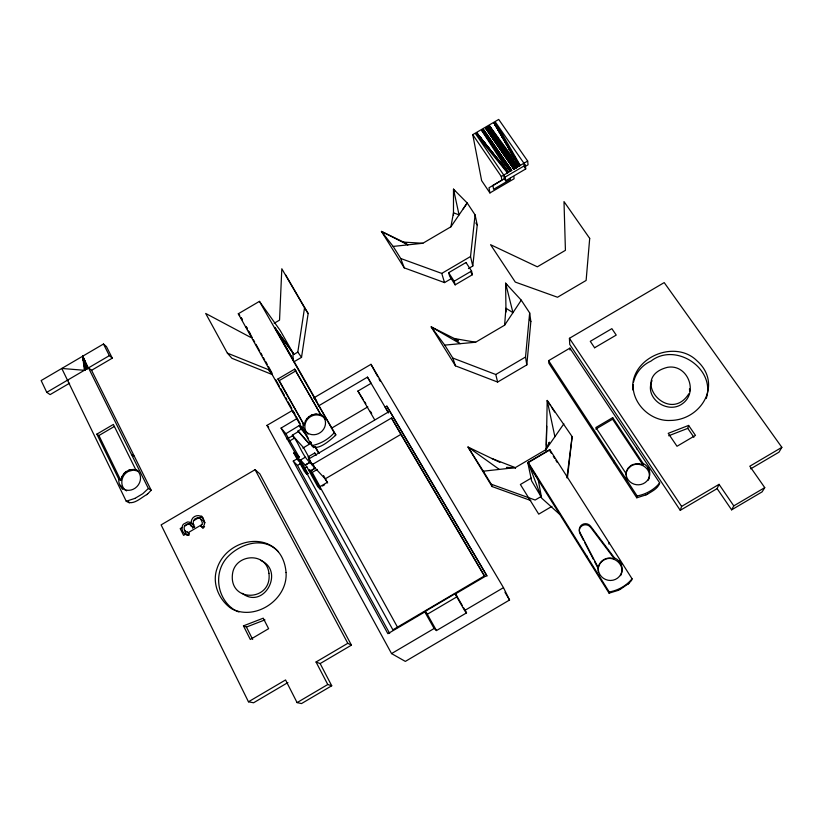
<?xml version="1.0" encoding="UTF-8"?>
<svg xmlns="http://www.w3.org/2000/svg" width="823" height="823" viewBox="0 0 823 823"><rect width="100%" height="100%" fill="white"/><g stroke="black" fill="none" stroke-linecap="round" stroke-linejoin="round"><path stroke-width="1.23" d="M453.483 215.472L453.494 189.167L467.197 202.983L475.087 214.885L477.237 225.06L472.783 266.024L468.441 268.576M594.618 347.79L590.286 341.329L611.859 328.655L616.232 335.084L594.618 347.748M188.992 535.207L188.734 532.759L188.107 532.728L201.944 524.56M546.369 445.14L547.192 400.451L572.139 436.622L567.469 477.607M318.604 414.391L321.135 415.306L294.665 369.136L277.937 378.961L304.243 425.244L304.335 424.329M193.683 524.735L191.389 523.335L191.317 521.35A5.71 5.236 -51.8 0 1 191.862 519.498C193.786 514.951 200.894 514.025 203.23 518.727A10.812 9.907 -52.1 0 1 204.042 520.414L204.454 524.2L203.055 527.368M545.958 450.315L546.719 426.201M612.693 417.631L643.123 463.452L642.886 464.83L612.59 419.195L612.693 417.631L595.852 427.538L626.025 473.513A11.892 11.285 9.2 0 0 636.23 484.685A11.892 11.285 9.2 0 0 649.244 477.021C650.736 467.999 639.512 461.178 631.848 465.612A11.512 10.936 9.4 0 0 630.706 466.281L627.63 469.326L626.036 473.06M118.821 479.233A11.563 10.37 -49.8 0 0 126.773 490.189A11.563 10.37 -49.8 0 0 139.56 482.69A11.563 10.37 -49.8 0 0 135.61 469.377L113.379 424.431L96.847 434.133L118.821 479.233L120.827 480.457L121.783 476.898M475.601 342.245L454.358 338.52L460.139 343.685L431.201 326.875L444.739 345.115L475.601 342.245L504.612 325.198L505.939 308.234L512.955 312.658L505.6 283.184L521.257 300.169L529.662 312.915L530.845 321.556L526.802 364.908L497.617 382.057L455.448 365.844L431.201 326.875L458.483 340.599M608.886 544.085L609.01 542.552L549.754 449.574L528.129 462.3L541.225 497.051M526.802 364.908L525.527 357.028L529.662 312.915M472.783 266.024L470.53 256.529L475.087 214.885M618.155 590.379L609.082 593.177L609.205 591.974L528.129 462.3M625.892 473.883L625.994 472.999M625.871 474.85L626.025 473.513M625.881 473.966L626.437 471.219M566.924 477.865L572.139 436.622M185.401 534.322L183.58 535.351L180.196 528.592L182.017 527.564L182.552 525.578A5.926 5.411 -52.5 0 1 183.385 524.241L187.377 522.019A5.607 5.123 -52.5 0 1 188.858 522.07A6.028 5.514 -52.5 0 1 189.794 522.338L191.389 523.335M636.508 448.844L636.601 448.206M293.924 361.811L301.527 357.347L297.813 352.11L304.551 307.792L281.816 268.771L279.542 320.126L274.141 323.295M301.527 357.347L308.141 313.532L285.643 274.923M645.942 494.911L636.796 497.792L637.115 495.95L548.602 360.659L569.897 348.139L659.696 482.926C658.266 488.44 652.125 491.208 647.691 494.047M405.79 243.186L381.44 231.417L393.157 246.416L422.816 243.279L450.891 226.819L453.494 212.807L459.059 214.875L467.197 202.983L463.133 208.929M304.345 424.287L305.436 420.841M706.247 398.527C715.948 368.385 675.395 341.843 650.972 361.102C642.197 364.98 635.726 372.716 633.535 382.109M649.038 478.358L649.275 477.083A11.892 11.285 9.2 0 0 643.123 463.452L642.886 464.83L639.183 463.719M628.782 583.435L631.56 580.421L632.064 578.795L609.01 542.552M652.042 380.638C643.895 398.26 667.7 414.586 682.308 403.805C698.933 392.077 687.4 363.673 667.422 367.346C628.206 377.294 668.862 425.501 688.83 393.775M693.902 437.27L687.781 428.361L688.614 425.419L668.225 433.34L677.01 446.272L695.476 435.398L688.614 425.419M648.863 478.945L648.401 480.159M621.262 574.166C625.089 564.527 613.145 554.692 604.298 559.805A11.656 11.285 23.4 0 0 603.146 560.484C599.267 563.004 597.303 568.045 598.455 572.52M750.679 468.843L778.98 452.166L781.85 447.342L664.202 282.598L569.423 338.304L569.742 344.426L680.251 510.332L681.609 506.402L719.045 484.346L733.777 505.878L731.616 509.849L717.121 488.615L719.045 484.346M626.447 471.198L628.196 467.999L630.943 465.509M548.416 444.502L549.394 442.177L545.865 449.656L515.321 467.629L483.317 471.198L467.999 447.023L499.87 462.361M121.794 476.877L123.769 473.739M620.604 575.637L620.892 575.071M614.4 461.271L614.297 463.236M305.456 420.82L306.969 418.516M204.155 527.152L204.557 526.473M335.434 435.408C330.753 439.688 317.369 451.848 311.783 445.644L238.3 313.779L259.44 301.362L280.159 330.404L293.842 354.435L297.813 352.11M781.85 447.342L749.794 466.23L764.752 487.627L762.119 491.866L731.616 509.849M504.612 325.198L521.257 300.169M450.891 226.819L459.059 214.875L453.494 189.167L454.893 191.275M632.064 578.795C626.468 585.75 617.929 590.492 609.205 591.974M545.865 449.656L563.868 423.814M659.696 482.926C654.131 489.767 645.705 494.407 637.115 495.95M259.44 301.362L334.189 432.744C328.49 439.338 320.291 444.019 311.783 445.644M314.962 398.908L335.825 434.863L335.28 435.583M131.495 454.43L134.386 456.395L151.195 490.261L148.099 493.461M134.386 456.395L91.569 370.309L88.493 367.871L148.377 488.492L142.749 493.738L134.962 498.378M202.921 528.057L202.993 527.45M202.653 527.893L200.925 526.164L202.221 523.747A3.734 3.426 -51.9 0 0 202.314 522.687L201.1 519.478A5.277 4.835 -51.9 0 0 200.164 518.572L198.24 517.862A4.465 4.094 -51.8 0 0 196.913 517.976C192.777 518.778 192.037 524.251 194.732 526.905M306.989 418.496L309.006 416.582M123.789 473.719L124.407 473.05M124.417 473.03L125.806 471.826M620.254 589.35L628.649 583.548M627.908 584.196L628.751 583.466M147.955 493.584L146.659 494.654M146.792 494.551C141.042 497.668 132.925 506.042 126.228 501.228L61.787 368.457L84.368 370.299L82.712 356.194L88.37 367.943M309.026 416.572L311.403 415.173M125.837 471.805L129.036 470.087M294.85 452.372L293.78 453L298.204 457.66L299.181 457.084L294.85 452.372L281.075 428.083L297.432 418.29M281.075 428.083L285.89 433.7L299.233 425.584L304.181 431.314M298.204 457.66L392.88 629.832L484.531 575.863L391.491 418.012L312.051 464.697L308.851 458.905L389.721 411.212L386.841 406.13L385.154 407.128L388.487 412.92L367.48 377.129L318.203 406.078M315.476 453.854L314.725 453.01L308.1 456.878L309.53 459.45L308.851 458.905M524.93 166.647L528.068 164.795L527.666 161.051L498.717 119.428L472.752 134.643L481.63 180.628L489.922 192.942L514.118 178.745L513.84 176.564M293.842 354.435L274.728 327.533L316.732 401.254M293.173 360.042L292.947 352.501M277.937 378.961L279.275 380.607L295.92 370.823M327.647 482.967L325.178 478.883L310.024 462.516C301.743 455.119 299.377 443.463 292.299 435.192L298.42 431.591L308.913 443.597L310.971 442.383M288.883 441.395L294.613 438.031M351.442 645.15L347.8 643.298L316.032 662.001L320.147 663.575L351.442 645.15L259.842 473.883L255.089 469.686L161.113 524.889L248.464 701.793L253.587 702.77L287.906 682.555M331.453 428.248L367.819 406.871M306.516 435.223L301.208 429.092L298.06 430.943L308.574 442.98L310.631 441.776M302.823 448.072L311.444 443M293.255 461.106L297.031 458.895L301.167 463.236L297.453 465.417L293.255 461.106L387.88 633.7L424.812 611.952L427.291 614.267L457.187 596.654L455.15 594.083L486.784 575.462L386.841 406.13M184.763 525.907C187.706 522.008 191.625 524.786 192.86 528.006M191.265 522.111L190.411 522.636M193.467 520.825L198.466 517.893M201.007 516.412L201.614 516.052L202.427 517.636M305.508 472.772L306.989 474.295L307.987 473.709L300.467 460.047L305.24 457.238M192.541 527.821L194.413 526.72M300.467 460.047L305.189 465.026L309.88 462.259M305.189 465.026L310.024 462.516M305.528 467.659L306.856 466.888L317.74 486.63L320.589 489.551L309.798 469.984L309.088 470.406M315.137 467.948L310.672 470.91L315.281 468.205L312.277 464.933L309.201 459.09M309.798 469.984L312.215 472.433L317.369 469.408M444.739 345.115L452.804 358.056L495.775 374.506L525.527 357.028M325.178 478.883L400.883 434.39L391.491 418.012M397.725 627.61L319.89 486.712L327.153 482.443M322.462 486.012L324.54 484.798M541.462 497.308L531.627 480.92L527.841 462.865L549.425 450.171M595.831 429.061L612.59 419.195M531.277 478.091L520.383 484.5L538.726 514.149L551.935 506.371M541.287 496.413L535.145 500.034L491.249 484.212L483.317 471.198M630.963 465.489L632.589 464.625M248.464 701.793L285.56 679.952L297.082 702.605L301.506 703.572L331.731 685.765L320.147 663.575M297.082 702.605L327.77 684.52L331.731 685.765M292.412 410.451L266.961 425.398L391.553 653.585L434.133 628.494L436.488 630.562L466.538 612.868L463.421 607.467M455.15 594.083L464.635 610.532L503.47 587.653L370.988 364.322L313.44 398.106M503.47 587.653L509.55 600.008L405.338 661.404L391.553 653.585M680.251 510.332L717.121 488.615M733.777 505.878L764.752 487.627M91.569 370.309L112.298 358.159L106.455 346.596L103.482 344.014L41.15 380.555L46.767 392.334L50.1 394.618L69.605 383.189M46.767 392.334L85.397 369.692L82.712 356.194L87.65 368.375M112.298 358.159L109.356 355.649L85.685 369.517L82.712 356.194L87.629 368.385L82.712 356.194L85.047 369.897M489.922 192.942L489.006 187.767L501.865 180.155L501.31 176.513L507.956 172.614L476.795 133.141L508.347 172.388M510.322 171.225L481.99 130.096L510.744 170.978L508.635 172.213L481.62 130.312L510.219 171.287L481.692 130.271M527.666 161.051L513.819 169.168L485.529 128.018L513.881 169.137L485.621 127.956L514.282 168.9L486.084 127.688L514.437 168.808L486.187 127.637L514.838 168.571L486.64 127.37L514.992 168.489L486.732 127.308L515.383 168.262L487.175 127.051L515.898 167.954L487.7 126.752L516.042 167.871L487.782 126.691L516.391 167.666L488.183 126.464L516.525 167.583L488.265 126.413L516.854 167.398L488.646 126.197L517.276 167.151L489.057 125.95L517.461 167.038L489.428 125.734L519.066 166.092L494.139 122.977L519.58 165.793L494.253 122.905L520.239 165.413L495.456 122.195L525.321 165.238L525.732 168.952L505.672 180.721L504.304 178.725L503.769 175.073M505.672 180.721L505.137 177.079L525.321 165.238M493.07 185.381L504.828 178.478M96.847 434.133L98.914 435.521L114.284 426.509M393.157 246.416L400.729 258.504L441.756 273.411L470.53 256.529M448.648 272.701L466.013 262.506L471.548 271.034L472.433 274.707L455.15 284.851L449.708 276.343L448.648 272.701L454.131 281.25L455.15 284.851M422.816 243.279L403.548 242.106L407.961 244.853L381.44 231.417L404.247 267.876L444.543 282.598L451.055 278.771M454.131 281.25L471.548 271.034M374.578 419.617L357.912 391.069L371.05 383.353L367.48 377.129M286.548 438.885L292.7 435.912M187.767 524.549L190.154 523.695A5.566 5.092 -52.6 0 1 191.625 523.757A5.987 5.483 -52.6 0 1 192.551 524.025L193.817 524.724M197.366 518.223L200.061 517.286L203.106 517.801M645.983 494.89L647.536 494.119M620.079 589.443L618.32 590.307M134.951 498.388L126.228 501.228M311.423 415.162L312.267 414.823M632.62 464.614L637.239 463.606M668.688 435.779L687.781 428.361M243.454 625.861L263.237 618.186L268.617 628.69L250.315 639.461L243.454 625.861L246.416 627.054L252.661 639.43M264.944 619.873L246.416 627.054M129.057 470.077L129.9 469.82M312.287 414.813L314.962 414.206M129.921 469.81L133.419 469.449M188.066 524.025L184.64 526.062A3.292 3.014 -52.5 0 0 184.167 527.101L184.259 529.446A6.872 6.286 -52.4 0 0 184.949 530.876L188.025 532.707M314.993 414.206L315.878 414.144M188.704 535.043C184.691 535.464 181.533 531.205 182.017 527.564M315.909 414.144L316.793 414.154M637.259 463.606L639.152 463.719M515.486 468.246L515.321 467.629L506.433 467.454L508.696 467.649M316.814 414.154L318.583 414.391M133.439 469.46L135.949 469.943M313.584 447.712L312.462 445.706M129.19 502.915L128.542 501.588M499.294 469.419L467.999 447.023L492.082 486.547L530.773 500.518M135.97 469.954L136.741 470.252M491.825 458.483L515.321 467.629M227.374 353.118L268.144 369.537L272.228 374.558L231.932 358.293L227.374 353.118L205.688 313.46L250.408 337.245M260.51 560.35C285.252 570.555 263.998 610.213 242.168 593.311M136.772 470.262L137.544 470.643M138.459 471.25L133.419 470.056L128.511 471.353A11.203 10.051 -49.8 0 0 127.39 472.011C120.796 475.838 119.428 486.979 126.639 490.878M200.925 526.164L203.62 527.831M148.377 488.492L151.195 490.261M204.536 523.078L205.04 522.78L204.289 521.36M67.486 380.185L68.103 380.648M278.411 551.801C263.751 535.65 239.442 543.756 226.778 557.881C213.167 573.405 217.221 599 234.462 609.977A35.996 33.62 -56.8 0 0 238.907 611.973M187.397 535.372L185.617 533.088L184.815 530.228M541.647 498.131L559.835 514.488M308.1 434.163L307.452 433.515M324.571 418.218C321.309 414.586 315.559 413.938 311.341 416.222A11.203 10.442 -37.6 0 0 310.209 416.891C304.819 420.193 302.895 428.382 307.246 433.268M307.987 473.709L305.775 471.414L304.767 472.011L299.901 463.174M319.89 486.712L320.394 487.226L312.215 472.433M305.323 465.273L306.856 466.888M266.961 425.398L268.699 427.23M292.299 435.192L303.564 447.671L309.17 457.794M292.988 411.767L294.891 414.02L292.926 411.86M324.951 418.66L325.486 419.391M194.084 527.296L191.306 525.702A3.745 3.426 -52.6 0 0 190.432 525.784M464.635 610.532L466.538 612.868M476.908 133.069L508.357 172.377L476.846 133.11L507.945 172.624L476.754 133.161L507.462 172.902L475.591 133.84L505.137 177.079M238.3 313.779L239.75 315.641M334.189 432.744L335.846 434.894M314.849 398.908L316.608 401.254M274.728 327.533L292.793 352.583M524.354 166.966L525.732 168.952M482.329 129.89L510.723 170.989M472.752 134.643L501.31 176.513M569.423 338.304L681.609 506.402M647.927 467.865L649.676 470.489M475.838 222.94L477.237 225.06M506.999 285.324L505.6 283.184L505.991 312.04M529.436 319.427L530.845 321.556M636.796 497.792L548.879 363.303L548.602 360.659M471.065 272.588L472.433 274.707M550.587 405.708L547.192 400.451L554.887 436.715M551.945 407.807L554.651 412.014M550.073 451.199L551.369 453.247M553.323 456.312L554.63 458.37M555.937 460.417L557.233 462.464M619.637 560.977L620.161 561.8M620.676 562.623L621.725 564.269M357.912 391.069L363.19 399.494M364.517 401.603L365.834 403.712M527.841 462.865L538.139 479.325L541.534 497.534M528.469 464.367L609.082 593.177M304.551 307.792L308.141 313.532M504.962 592.282L509.55 600.008M389.721 411.212L487.031 576.1M400.883 434.39L484.603 576.45M370.381 411.263L371.667 413.455M462.166 605.306L455.407 593.568L425.542 611.16L436.488 630.562M285.89 433.7L288.544 438.34M288.173 437.929L299.181 457.084M274.892 327.441L293.338 359.939M294.665 369.136L321.135 415.306L319.972 413.784A11.563 10.771 -37.6 0 1 324.735 427.024A11.563 10.771 -37.6 0 1 311.814 434.626A11.563 10.771 -37.6 0 1 302.998 423.763M299.233 425.584L301.208 429.092M314.725 453.01L316.114 455.469M424.812 611.952L434.133 628.494M279.275 380.607L304.243 425.244M315.332 446.56L319.057 453.226M314.983 446.796L318.696 453.422M241.19 317.627L242.435 319.859M246.17 326.546L247.414 328.778M249.276 332.122L250.521 334.354M241.088 317.678L242.332 319.89M246.046 326.546L247.281 328.758M248.515 330.98L252.229 337.636M253.474 339.848L254.708 342.07M255.953 344.281L259.667 350.937M260.901 353.149L262.136 355.371M263.381 357.594L264.615 359.805M265.541 361.297L267.249 364.363M268.391 366.4L272.043 373.107M275.756 379.753L279.46 386.388M280.694 388.6L284.398 395.235M285.632 397.437L286.867 399.649M288.101 401.861L291.805 408.496M293.039 410.708L294.274 412.92M295.364 415.08L295.673 415.646M296.27 416.695L296.764 417.59M297.237 418.434L297.587 419.051M297.731 419.329L300.158 423.67M301.804 426.612L302.453 427.785M303.8 430.192L304.201 430.913M304.613 431.653L305.035 432.394M306.002 434.143L306.578 435.172M306.886 435.717L307.349 436.54M307.802 437.352L308.234 438.134M310.25 441.745L311.361 443.741M311.917 444.739L312.308 445.418M308.574 442.98L308.913 443.597M323.542 475.581L327.06 481.908M298.06 430.943L298.42 431.591M312.833 464.09L314.437 467.269L312.73 464.193M295.519 453.463L306.989 474.295M295.046 454.347L298.687 460.973M293.78 453L297.031 458.895M297.453 465.417L389.68 633.443M370.988 364.322L377.767 376.697M379.002 378.95L380.236 381.193M255.089 469.686L347.8 643.298M316.032 662.001L327.77 684.52M583.517 540.32L579.999 533.551A6.265 6.07 11.9 0 1 582.293 525.64A6.265 6.07 11.9 0 1 590.605 527.296L614.452 558.94A11.975 11.594 23.4 0 0 598.177 568.518M584.69 542.573L593.486 559.496M594.659 561.749L597.591 567.397M599.679 575.616L599.216 574.732M103.482 344.014L109.356 355.649M98.914 435.521L120.827 480.457M120.6 485.282L122.534 489.263M204.68 522.821L203.826 521.206A5.236 4.804 -52 0 0 202.89 520.311L201.769 519.745A4.249 3.899 -51.9 0 0 200.514 519.57M626.756 479.778L626.406 478.883M87.526 368.447L82.712 356.194L85.16 369.836M400.729 258.504L404.247 267.876M491.249 484.212L492.082 486.547M87.063 368.714L82.712 356.194L85.335 369.722L82.712 356.194L87.217 368.622L82.712 356.194L85.983 369.342M452.804 358.056L455.448 365.844M441.756 273.411L444.543 282.598M466.013 262.506L466.157 263.072M495.775 374.506L497.617 382.057M626.128 477.968L625.933 477.031M492.946 185.453L493.594 189.3L510.435 179.424L510.26 178.179M549.754 449.574L549.898 450.665M523.932 163.242L524.179 165.382M689.468 388.868L689.684 391.244M569.897 348.139L569.989 349.96M633.082 384.444C632.28 403.898 650.9 421.541 670.282 420.45C701.299 420.234 723.016 383.899 696.978 360.813C674.767 338.654 629.718 357.984 632.836 389.968M187.449 531.946A6.821 6.255 -52.5 0 0 187.788 532.522L188.169 533.026A4.629 4.238 -52.6 0 0 189.105 533.788M268.936 573.312C272.475 602.086 228.146 603.002 232.58 573.364C235.512 553.766 266.662 551.513 268.936 573.312M286.065 572.51C287.937 599.35 255.408 621.427 231.417 608.629C218.99 600.111 211.717 583.24 217.035 568.539C227.848 534.888 282.258 528.582 286.065 572.51M589.7 238.392L586.12 280.448L557.521 297.247L515.291 282.083L490.57 244.698L537.337 266.817L565.422 250.326L564.002 201.604L589.7 238.392M586.604 555.679L586.583 557.222L586.604 555.679M511.68 170.423L511.196 170.711L482.864 129.581L511.659 170.443L483.358 129.293L511.659 170.443M614.555 557.984L590.605 526.216A6.286 6.1 11.7 0 0 582.242 524.56A6.286 6.1 11.7 0 0 579.948 532.491L598.208 567.613A12.026 11.645 23.2 0 0 608.053 580.246A12.026 11.645 23.2 0 0 621.663 572.222A12.026 11.645 23.2 0 0 614.555 557.984M515.527 168.17L487.175 127.051L515.527 168.17M516.978 167.316L488.646 126.197L516.978 167.316M517.482 167.028L489.356 125.775L517.461 167.038M519.755 165.69L494.253 122.905L519.755 165.69M519.354 165.927L494.139 122.977L519.354 165.927M519.087 166.081L494.057 123.018L519.066 166.092M86.971 368.766L82.712 356.194L86.95 368.776"/></g></svg>
